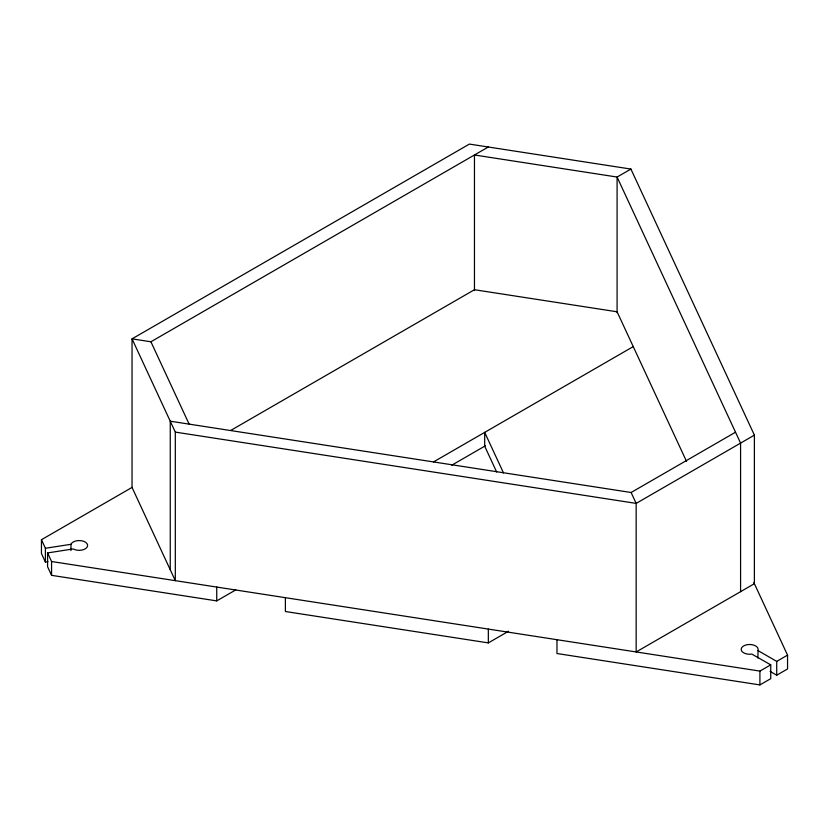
<?xml version="1.0" encoding="UTF-8"?>
<svg xmlns="http://www.w3.org/2000/svg" width="829" height="829" viewBox="0 0 829 829"><rect width="100%" height="100%" fill="white"/><g stroke="black" fill="none" stroke-linecap="round" stroke-linejoin="round"><path stroke-width="1.24" d="M70.952 550.591L70.983 544.187A8.466 4.881 0 0 1 82.05 540.86A8.466 4.881 0 0 1 86.827 547.513A8.466 4.881 0 0 1 74.921 549.679L73.221 548.933L47.585 552.933L47.585 566.746L51.564 575.336L216.742 600.89L235.768 589.906M757.861 658.039L758.12 649.376A8.466 4.881 0 0 0 748.919 644.506A8.466 4.881 0 0 0 741.323 650.226A8.466 4.881 0 0 0 751.851 654.102L770.742 664.848L770.742 678.661L759.913 684.92L556.974 653.521L556.974 639.708M170.256 569.761L170.256 421.205L631.107 492.499L636.164 503.39L636.164 651.957L754.39 583.699L754.39 435.132L630.91 169.064L469.401 144.08L132.039 338.854L175.313 432.106L175.313 580.663L132.039 487.421L132.039 338.854L150.919 341.776L488.281 147.002M630.91 169.064L617.087 177.043L474.457 154.982L474.457 290.627M47.968 561.679L45.408 562.083L41.45 553.534L41.45 539.72L132.163 487.348M230.825 430.386L474.457 289.725L617.087 311.787L686.557 461.463M433.567 461.888L633.252 346.605M451.764 465.204L485.379 445.795M631.107 492.499L735.51 432.22M754.39 435.132L636.164 503.39L175.313 432.106M285.394 597.688L285.394 611.512L488.333 642.9L508.509 631.252M47.585 552.933L51.564 561.513L759.913 671.096L770.742 664.848M757.861 650.506L776.721 661.387L787.55 655.138L753.841 582.497M770.068 671.366L776.721 675.21L787.55 668.962L787.55 655.138M41.45 539.72L45.408 548.259L70.952 544.311M503.514 472.934L484.685 432.375L484.685 446.189L496.675 472.022M150.919 341.776L189.136 424.127M776.721 661.387L776.721 675.21M759.913 671.096L759.913 684.92M740.577 591.678L740.577 443.111L617.087 177.043L617.087 312.688M488.333 629.087L488.333 642.9M216.742 587.067L216.742 600.89M51.564 561.513L51.564 575.336M45.408 548.259L45.408 562.083"/></g></svg>
